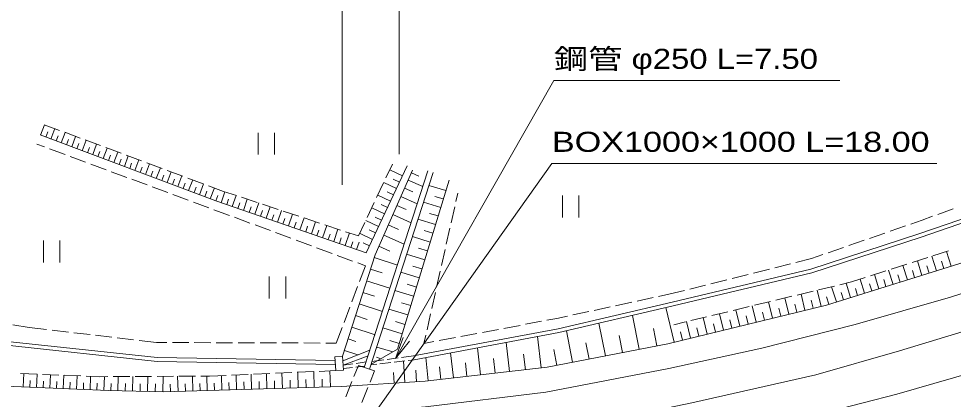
# Model space of a CAD drawing. Units: millimetres, scale not verified. Extents: x 40000 to 680000, y 20000 to 380000.
# Drawn here: x 176698 to 262056, y 271312 to 306074 of the extents above; entities that cross this region are included whole.
import ezdxf
from ezdxf.enums import TextEntityAlignment as Align

# ---------------------------------------------------------------- set-up
doc = ezdxf.new("R2010")
doc.units = ezdxf.units.MM
doc.header["$LTSCALE"] = 1000
doc.linetypes.add('CHAIN', pattern=[18.5, 12, -1.5, 3.5, -1.5])
for name, color, linetype, lineweight in [('M-BMK', 2, 'CHAIN', 13), ('M-STR-HTXT', 7, 'Continuous', 13), ('M-WORK', 1, 'Continuous', 13)]:
    doc.layers.add(name, color=color, linetype=linetype, lineweight=lineweight)
doc.styles.add('ＭＳ Ｐゴシック', font='')
doc.styles.get('ＭＳ Ｐゴシック').set_extended_font_data('MS PGothic')

# ---------------------------------------------------------------- blocks, each defined once
blk = doc.blocks.new('open_arrow')
at = {"color": 0, "linetype": 'Continuous', "lineweight": -2}
blk.add_lwpolyline([(7.5, 1.25), (0, 0), (7.5, -1.25)], dxfattribs=at)

msp = doc.modelspace()

# ---------------------------------------------------------------- linework, layer by layer
at = {"layer": 'M-BMK'}
msp.add_lwpolyline([(164448, 266962), (179677, 266136), (193509, 266095), (207547, 266675), (220467, 267958), (230282, 269366), (238191, 270981), (249496, 273549), (257157, 275744), (264594, 278005)], dxfattribs=at)
at = {"layer": 'M-STR-HTXT'}
for p, q in [((211448, 293709), (211448, 347988)), ((206255, 290904), (206255, 341185))]:
    msp.add_line(p, q, dxfattribs=at)
for points in [[(211106, 275053), (225584, 300440), (251678, 300440)], [(205487, 264820), (225398, 292862), (260554, 292862)]]:
    msp.add_lwpolyline(points, dxfattribs=at)
at = {"layer": 'M-WORK'}
for p, q in [((178697, 295441), (179050, 296383)), ((180428, 295872), (179034, 296389)), ((179169, 295263), (179347, 295736)), ((179642, 295086), (179997, 296032)), ((180116, 294908), (180294, 295383)), ((180591, 294730), (180947, 295679)), ((182303, 295175), (180897, 295697)), ((198555, 295656), (198555, 293656)), ((200055, 293656), (200055, 295656)), ((179057, 294359), (178350, 294621)), ((181067, 294552), (181245, 295028)), ((181542, 294373), (181899, 295325)), ((182020, 294194), (182199, 294672)), ((182497, 294015), (182855, 294970)), ((184178, 294479), (182772, 295001)), ((183455, 293656), (183814, 294614)), ((180932, 293665), (179525, 294186)), ((182976, 293836), (183156, 294315)), ((183936, 293476), (184116, 293956)), ((184416, 293296), (184776, 294257)), ((186053, 293783), (184647, 294305)), ((185380, 292934), (185742, 293898)), ((182808, 292970), (181401, 293491)), ((184683, 292276), (183276, 292796)), ((184898, 293115), (185079, 293597)), ((185864, 292753), (186045, 293236)), ((186347, 292571), (186710, 293539)), ((187928, 293087), (186521, 293609)), ((186833, 292389), (187015, 292875)), ((187318, 292208), (187682, 293178)), ((188291, 291842), (188656, 292816)), ((189803, 292390), (188396, 292913)), ((210832, 292782), (210242, 291538)), ((186559, 291581), (185152, 292102)), ((187805, 292025), (187987, 292512)), ((188780, 291659), (188963, 292148)), ((189268, 291476), (189634, 292453)), ((190248, 291109), (190615, 292088)), ((191677, 291694), (190271, 292216)), ((208260, 274218), (214073, 292183)), ((208736, 274064), (214548, 292029)), ((211749, 291730), (210592, 292276)), ((212571, 291998), (213236, 291702)), ((188434, 290886), (187027, 291407)), ((189758, 291292), (189942, 291782)), ((190739, 290924), (190924, 291416)), ((191231, 290740), (191600, 291723)), ((193552, 290998), (192146, 291520)), ((192217, 290370), (192587, 291356)), ((210027, 291087), (209384, 289731)), ((211203, 290573), (210043, 291121)), ((211476, 291152), (210897, 291425)), ((212275, 291332), (213606, 290740)), ((190310, 290192), (188903, 290713)), ((191724, 290555), (191909, 291048)), ((192712, 290185), (192897, 290679)), ((193207, 289999), (193578, 290988)), ((193703, 289813), (193889, 290309)), ((195415, 290306), (194021, 290824)), ((194199, 289627), (194572, 290619)), ((195191, 289269), (195536, 290266)), ((196584, 289919), (195415, 290306)), ((210929, 289994), (210349, 290267)), ((211943, 290588), (212688, 290256)), ((215712, 290383), (214168, 290854)), ((192185, 289497), (190778, 290018)), ((194693, 289442), (194878, 289935)), ((195696, 289095), (195871, 289600)), ((196201, 288920), (196551, 289930)), ((198483, 289290), (197059, 289762)), ((197225, 288566), (197579, 289589)), ((210656, 289414), (209494, 289963)), ((211612, 289843), (213101, 289180)), ((215477, 289611), (214705, 289847)), ((216800, 290130), (216629, 289371)), ((226349, 289912), (226349, 287912)), ((227849, 287912), (227849, 289912)), ((194061, 288802), (192654, 289323)), ((195936, 288108), (194529, 288629)), ((196713, 288743), (196890, 289255)), ((197743, 288387), (197922, 288905)), ((198262, 288208), (198620, 289244)), ((198787, 288026), (198969, 288551)), ((200382, 288661), (198958, 289133)), ((199312, 287844), (199675, 288895)), ((200322, 287495), (200690, 288559)), ((209170, 289280), (208526, 287925)), ((210107, 288252), (208943, 288802)), ((210381, 288833), (209800, 289107)), ((211241, 289010), (212074, 288639)), ((215241, 288839), (213671, 289318)), ((216519, 288883), (216189, 287420)), ((260639, 288196), (262048, 288711)), ((197812, 287413), (196405, 287934)), ((199817, 287670), (199992, 288175)), ((200834, 287318), (201011, 287830)), ((202280, 288032), (200856, 288504)), ((201346, 287141), (201718, 288218)), ((202382, 286783), (202759, 287873)), ((204179, 287403), (202755, 287875)), ((209832, 287670), (209250, 287945)), ((210870, 288176), (212536, 287435)), ((214762, 287270), (213166, 287757)), ((215001, 288055), (214217, 288294)), ((258173, 287315), (259223, 287679)), ((259223, 287679), (260170, 288025)), ((199687, 286718), (198280, 287239)), ((201864, 286962), (202043, 287480)), ((202908, 286601), (203089, 287126)), ((203433, 286420), (203815, 287524)), ((204443, 286070), (204829, 287188)), ((206077, 286774), (204653, 287246)), ((205466, 285716), (205857, 286847)), ((208312, 287473), (207722, 286230)), ((209557, 287088), (208390, 287639)), ((210455, 287244), (211387, 286829)), ((216079, 286932), (215749, 285469)), ((256283, 286661), (257701, 287152)), ((201563, 286024), (200156, 286545)), ((203938, 286245), (204112, 286750)), ((204955, 285893), (205131, 286405)), ((205985, 285537), (206164, 286056)), ((206503, 285358), (206899, 286502)), ((207722, 286230), (206552, 286617)), ((209007, 285921), (207837, 286473)), ((209282, 286504), (208699, 286780)), ((210040, 286312), (211905, 285482)), ((214275, 285674), (212653, 286169)), ((214518, 286472), (213720, 286716)), ((254393, 286007), (255811, 286498)), ((178966, 285810), (178966, 283810)), ((180466, 283810), (180466, 285810)), ((203438, 285329), (202031, 285850)), ((205313, 284634), (203907, 285155)), ((207028, 285176), (207210, 285702)), ((207554, 284995), (207783, 285659)), ((208731, 285336), (208146, 285612)), ((209585, 285290), (210607, 284836)), ((214027, 284863), (213216, 285111)), ((250613, 284699), (252031, 285190)), ((252503, 285353), (253921, 285844)), ((207189, 283940), (205782, 284461)), ((209158, 284258), (211288, 283576)), ((213780, 284052), (212130, 284555)), ((215639, 284981), (215309, 283518)), ((249091, 284173), (250141, 284536)), ((258290, 283796), (259719, 284253)), ((260513, 283043), (260099, 284374)), ((260195, 284405), (261624, 284861)), ((261854, 283460), (261437, 284802)), ((208364, 283504), (207658, 283766)), ((207826, 282080), (208364, 283504)), ((213528, 283227), (212703, 283479)), ((245742, 283332), (247197, 283697)), ((247682, 283819), (249091, 284173)), ((256385, 283188), (257814, 283644)), ((257860, 282218), (257453, 283529)), ((259181, 282629), (258771, 283950)), ((259847, 282836), (259640, 283501)), ((261184, 283251), (260975, 283922)), ((208818, 283196), (209880, 282856)), ((213276, 282403), (211599, 282915)), ((215199, 283030), (214869, 281567)), ((241862, 282359), (243317, 282724)), ((243802, 282846), (245257, 283211)), ((254480, 282579), (255909, 283035)), ((255250, 281407), (254849, 282697)), ((256550, 281811), (256146, 283111)), ((257205, 282015), (257002, 282670)), ((258521, 282424), (258316, 283084)), ((199581, 282528), (199581, 280528)), ((201081, 280528), (201081, 282528)), ((208478, 282135), (210601, 281454)), ((213020, 281564), (212182, 281820)), ((237982, 281385), (239437, 281751)), ((239922, 281872), (241377, 282237)), ((251684, 281770), (252751, 282027)), ((252680, 280609), (252275, 281912)), ((252751, 282027), (254003, 282427)), ((253960, 281006), (253562, 282286)), ((254605, 281207), (254405, 281852)), ((255900, 281609), (255698, 282259)), ((207118, 280209), (207649, 281612)), ((208139, 281076), (209198, 280737)), ((212764, 280726), (211060, 281246)), ((214759, 281079), (214429, 279616)), ((235126, 280703), (236088, 280910)), ((236088, 280910), (237497, 281264)), ((247795, 280835), (249253, 281186)), ((248507, 279443), (248147, 280920)), ((249979, 279802), (249620, 281274)), ((249739, 281303), (251198, 281653)), ((251377, 280203), (250945, 281593)), ((252029, 280406), (251826, 281058)), ((253320, 280807), (253121, 281447)), ((207800, 280017), (209917, 279339)), ((212504, 279874), (211652, 280134)), ((231216, 279859), (232682, 280175)), ((233171, 280281), (234637, 280597)), ((243906, 279901), (245364, 280251)), ((245549, 278722), (245186, 280208)), ((245850, 280368), (247309, 280719)), ((247030, 279083), (246669, 280565)), ((247769, 279263), (247589, 280002)), ((249243, 279623), (249063, 280359)), ((250682, 279987), (250466, 280682)), ((206411, 278338), (206941, 279741)), ((212244, 279021), (210511, 279550)), ((214319, 279128), (213989, 277665)), ((227306, 279015), (228772, 279331)), ((229261, 279437), (230727, 279753)), ((236558, 276530), (235789, 279684)), ((240016, 278966), (241475, 279316)), ((241075, 277631), (240709, 279132)), ((241961, 279433), (243419, 279784)), ((242571, 277996), (242207, 279492)), ((244062, 278360), (243699, 279851)), ((244806, 278541), (244624, 279284)), ((246290, 278903), (246109, 279644)), ((207460, 278956), (208521, 278616)), ((211979, 278155), (211113, 278419)), ((222976, 278160), (224450, 278437)), ((224941, 278530), (225855, 278702)), ((225855, 278702), (226817, 278909)), ((233378, 275881), (232772, 278980)), ((236518, 278125), (237586, 278382)), ((238069, 276898), (237700, 278409)), ((238072, 278498), (239530, 278849)), ((239574, 277266), (239207, 278771)), ((241823, 277814), (241641, 278562)), ((243317, 278178), (243135, 278924)), ((176154, 278116), (177656, 277882)), ((177656, 277882), (179247, 277693)), ((179743, 277634), (181233, 277457)), ((205695, 276446), (206234, 277871)), ((207120, 277894), (209243, 277214)), ((211715, 277288), (209953, 277826)), ((219044, 277421), (220519, 277698)), ((221010, 277791), (222484, 278068)), ((227292, 274691), (226729, 277570)), ((230279, 275275), (229695, 278262)), ((234971, 276192), (234660, 277785)), ((237313, 276714), (237129, 277470)), ((238822, 277082), (238638, 277835)), ((240325, 277449), (240142, 278199)), ((181729, 277398), (183219, 277221)), ((183715, 277162), (185205, 276985)), ((185701, 276926), (187191, 276749)), ((187687, 276690), (189278, 276501)), ((206780, 276835), (207503, 276604)), ((211446, 276407), (210580, 276672)), ((213879, 277177), (213708, 276418)), ((213708, 276418), (214622, 276590)), ((215113, 276682), (216588, 276959)), ((217079, 277052), (218553, 277329)), ((224405, 274172), (224078, 277042)), ((231829, 275578), (231526, 277127)), ((189278, 276501), (190237, 276498)), ((190737, 276496), (192237, 276491)), ((192737, 276490), (194237, 276485)), ((194737, 276483), (196237, 276478)), ((196737, 276476), (198237, 276471)), ((198737, 276470), (200237, 276465)), ((200737, 276463), (202237, 276458)), ((202737, 276456), (204237, 276451)), ((204737, 276449), (205695, 276446)), ((206305, 274830), (208776, 275813)), ((206441, 275777), (207684, 275378)), ((210867, 275637), (209420, 276079)), ((218873, 273543), (218592, 276013)), ((221536, 273846), (221232, 276508)), ((225852, 274409), (225570, 275849)), ((228785, 274983), (228493, 276477)), ((206334, 274426), (208609, 275295)), ((208962, 274764), (210059, 274912)), ((209367, 275151), (209782, 275012)), ((210357, 274952), (211348, 275085)), ((211645, 275125), (212742, 275273)), ((212276, 274866), (212807, 274929)), ((214109, 273000), (213867, 275128)), ((216402, 273261), (216141, 275554)), ((220204, 273694), (220053, 275025)), ((222970, 274009), (222807, 275444)), ((206334, 274426), (207230, 274553)), ((206357, 274116), (207181, 274216)), ((207319, 273397), (207724, 274395)), ((207479, 274252), (208303, 274352)), ((207527, 274595), (208423, 274721)), ((207724, 274395), (209208, 273905)), ((208865, 274463), (209396, 274526)), ((209694, 274561), (210687, 274678)), ((210985, 274713), (211978, 274831)), ((211974, 272847), (211846, 274817)), ((215256, 273131), (215125, 274277)), ((217637, 273402), (217497, 274637)), ((176872, 273671), (178370, 273610)), ((177104, 272444), (177156, 273659)), ((178321, 272392), (178373, 273610)), ((178870, 273589), (180369, 273528)), ((179541, 272340), (179593, 273560)), ((180763, 272288), (180815, 273510)), ((180868, 273508), (182367, 273447)), ((181988, 272236), (182040, 273460)), ((182867, 273427), (184045, 273379)), ((183215, 272183), (183268, 273410)), ((184045, 273379), (184834, 273383)), ((184467, 272130), (184520, 273381)), ((185334, 273386), (186833, 273394)), ((185763, 272092), (185791, 273388)), ((187096, 272063), (187125, 273396)), ((187333, 273397), (188833, 273405)), ((188467, 272032), (188497, 273403)), ((189333, 273408), (190833, 273416)), ((189876, 272002), (189907, 273411)), ((191255, 272038), (191215, 273418)), ((191333, 273419), (192833, 273427)), ((192603, 272077), (192564, 273425)), ((193333, 273430), (194122, 273434)), ((193920, 272116), (193882, 273433)), ((194122, 273434), (195646, 273500)), ((195249, 272154), (195211, 273483)), ((196145, 273521), (197644, 273586)), ((196599, 272193), (196560, 273543)), ((197971, 272233), (197931, 273604)), ((198143, 273607), (199642, 273672)), ((199365, 272273), (199324, 273667)), ((200142, 273693), (201640, 273758)), ((200781, 272314), (200740, 273730)), ((202140, 273779), (203638, 273844)), ((202220, 272355), (202178, 273794)), ((203682, 272398), (203639, 273860)), ((204138, 273865), (205662, 273931)), ((204424, 272419), (204403, 273162)), ((205167, 272441), (205124, 273926)), ((209208, 273905), (208784, 272868)), ((210989, 272783), (210925, 273768)), ((213042, 272916), (212973, 273985)), ((177713, 272418), (177739, 273027)), ((178931, 272366), (178957, 272976)), ((180152, 272314), (180178, 272925)), ((181376, 272262), (181402, 272874)), ((182602, 272209), (182628, 272823)), ((183841, 272156), (183868, 272782)), ((185115, 272106), (185129, 272754)), ((186429, 272077), (186444, 272744)), ((187781, 272048), (187796, 272733)), ((189171, 272017), (189187, 272722)), ((190566, 272019), (190546, 272708)), ((191929, 272058), (191910, 272732)), ((193262, 272096), (193243, 272755)), ((194585, 272135), (194565, 272799)), ((195924, 272173), (195905, 272848)), ((197285, 272213), (197265, 272899)), ((198668, 272253), (198648, 272950)), ((200073, 272293), (200052, 273001)), ((201500, 272335), (201479, 273054)), ((202951, 272377), (202929, 273108)), ((206569, 271544), (207132, 272934)), ((208594, 272405), (208025, 271017))]:
    msp.add_line(p, q, dxfattribs=at)
for points in [[(106127, 305980), (100828, 289784), (100748, 288404), (112150, 284410), (125898, 280324), (138004, 277756), (144547, 276376), (159703, 274181), (173286, 272608), (184909, 272111), (189933, 272000), (206167, 272470), (213814, 272967), (224967, 274236), (235983, 276390), (250476, 279924), (263535, 283982), (281204, 290387), (298420, 298091)], [(212742, 275273), (225962, 277751), (236379, 280181), (249042, 283199), (259013, 286466), (269853, 290184), (280031, 293920), (292172, 298834), (296732, 301243)], [(212807, 274929), (226034, 277409), (236460, 279840), (249137, 282862), (259124, 286134), (269970, 289854), (280157, 293593), (292320, 298516), (296897, 300935)], [(299781, 295548), (292603, 292181), (285241, 289071), (279259, 286659), (269836, 283236), (261811, 280641), (253087, 278138), (244584, 275985), (236063, 274126), (224836, 271954), (213848, 270610), (206210, 269985), (197467, 269525), (187510, 269359), (178529, 269396), (169363, 269966), (156001, 271365), (143762, 273298), (132204, 275543), (119173, 278985), (106658, 283015), (100437, 285334)], [(178659, 295455), (194694, 289441), (208427, 284693), (212176, 292634)], [(206274, 275256), (209241, 284518), (212674, 292230)], [(208873, 274489), (211284, 275877), (216004, 291340)], [(108739, 285604), (109966, 289677), (126524, 285736), (144773, 281457), (161015, 278917), (175366, 276621), (189354, 275130), (205596, 274846)], [(109074, 285503), (110206, 289260), (126444, 285395), (144706, 281113), (160960, 278571), (175320, 276274), (189332, 274780), (205621, 274496)], [(110743, 274370), (120350, 271333), (131007, 268628), (138019, 267302), (145694, 265922), (154215, 264671), (162497, 263677), (170375, 263051), (178142, 262572), (185228, 262444), (196583, 262554), (205749, 262996), (217859, 264247), (228829, 265720), (236669, 267118), (247675, 269401), (256896, 271775), (265455, 274241), (273571, 276873), (281191, 279689), (289491, 283112), (303215, 289142)]]:
    msp.add_lwpolyline(points, dxfattribs=at)
msp.add_lwpolyline([(205570, 275205), (205662, 273931), (206366, 273982), (206274, 275256)], close=True, dxfattribs=at)

# ---------------------------------------------------------------- block references
at = {"layer": 'M-STR-HTXT', "xscale": 267, "yscale": 267, "rotation": 60.3}
msp.add_blockref('open_arrow', (211106, 275053), dxfattribs=at)

# ---------------------------------------------------------------- texts
at = {"layer": 'M-STR-HTXT', "style": 'ＭＳ Ｐゴシック'}
for s, width, p in [('鋼管 φ250 L=7.50', 1.25, (225584, 300940)), ('BOX1000×1000 L=18.00', 1.3, (225398, 293362))]:
    msp.add_text(s, height=1833, dxfattribs=dict(at, width=width)).set_placement(p, align=Align.BOTTOM_LEFT)

doc.saveas('drawing.dxf')
